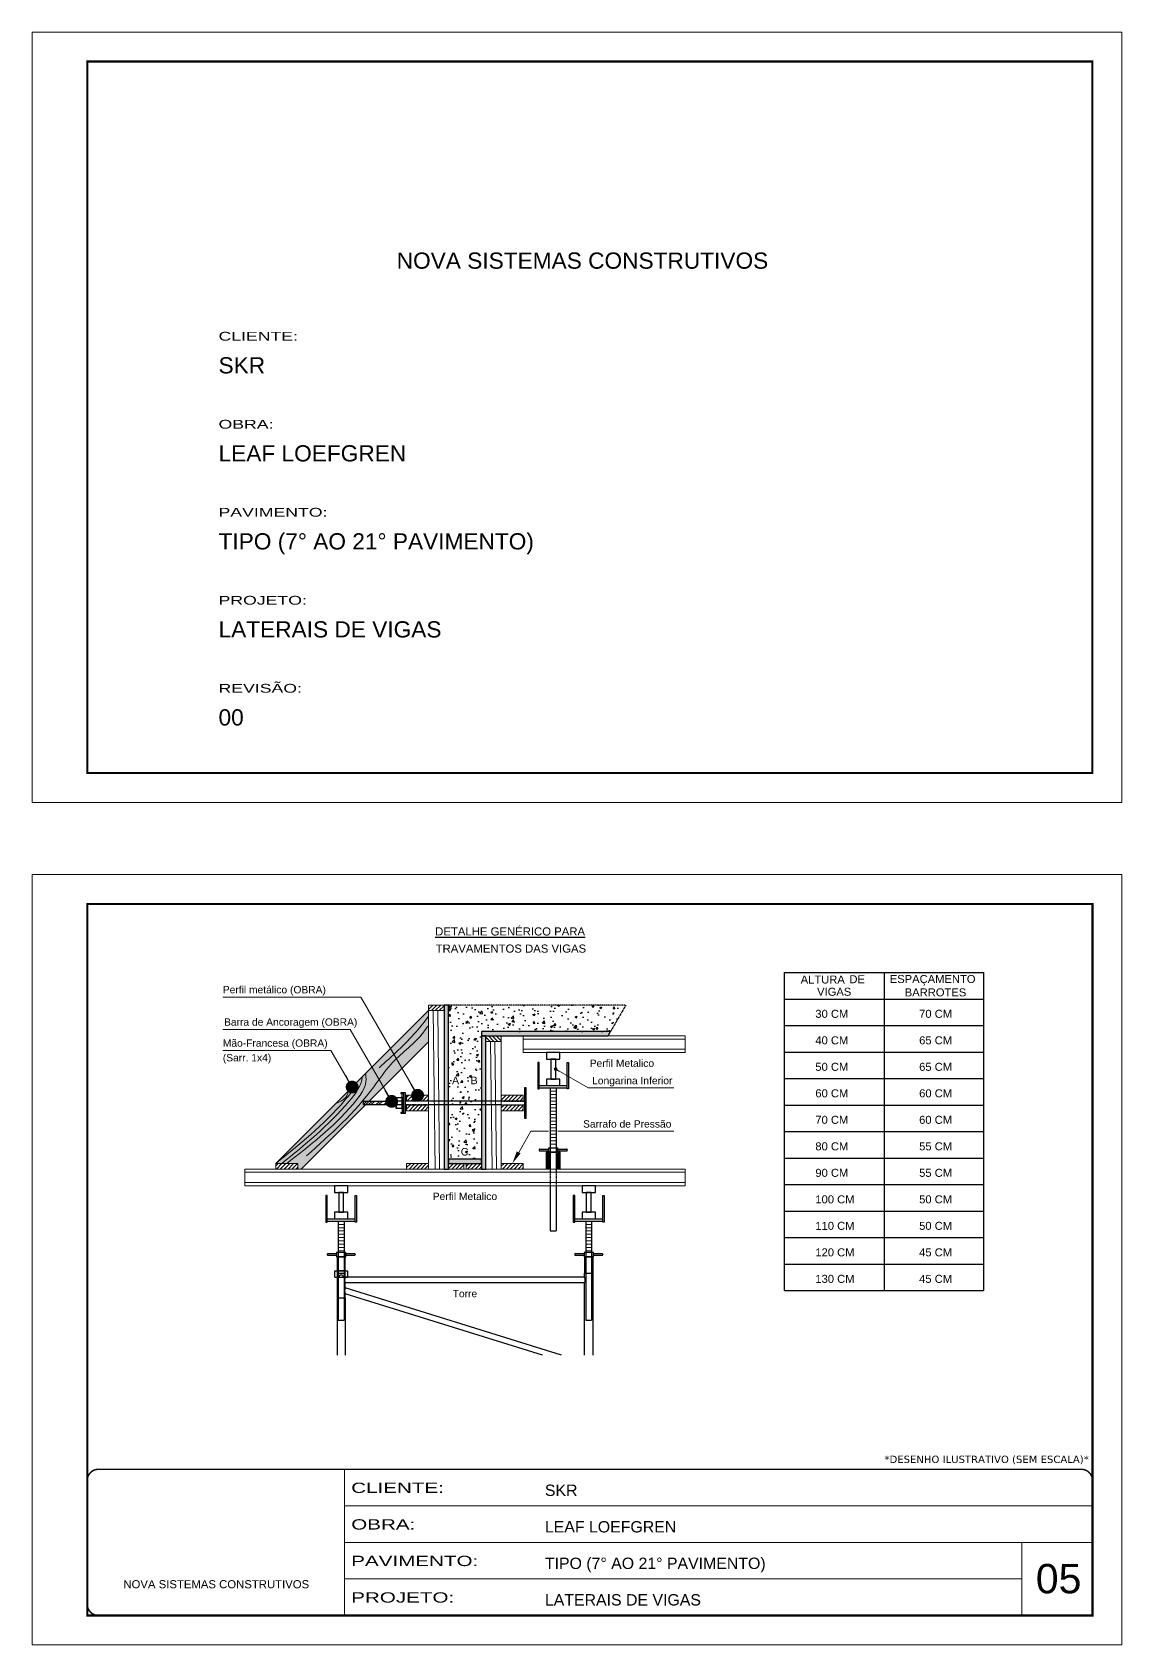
# Model space of a CAD drawing. Extents: x 3309 to 9563, y -2522 to 14608.
# Drawn here: x 3309 to 4794, y 12409 to 14608 of the extents above; entities that cross this region are included whole.
import ezdxf
from ezdxf.enums import TextEntityAlignment as Align

# ---------------------------------------------------------------- set-up
doc = ezdxf.new("R2010")
doc.units = 0
for name, pattern in [('CONTINUO', [0]), ('DASHED', [0.75, 0.5, -0.25]), ('HIDDEN', [0.375, 0.25, -0.125])]:
    doc.linetypes.add(name, pattern=pattern)
for name, color, linetype in [('BARRA DE ANCORAGEM', 251, 'Continuous'), ('COTA', 241, 'Continuous'), ('GARFOS', 7, 'Continuous')]:
    doc.layers.add(name, color=color, linetype=linetype)
for name, color, linetype, lineweight in [('CARIMBO', 255, 'Continuous', 9), ('Demarcação 1', 251, 'Continuous', 9), ('Escoras', 2, 'Continuous', 25), ('Folhas', 255, 'Continuous', 9), ('Forcador', 251, 'Continuous', 25), ('Hachura', 251, 'Continuous', 9), ('Madeira', 126, 'Continuous', 18), ('Perfil Metálico', 224, 'Continuous', 18), ('SARRAFO DE PRESSAO', 251, 'DASHED', 9)]:
    doc.layers.add(name, color=color, linetype=linetype, lineweight=lineweight)
doc.layers.add('Demarcação 2', color=7, linetype='Continuous', lineweight=9, true_color=0xe0e0e0)
doc.styles.add('ARIAL', font='arial.ttf')
doc.styles.get("Standard").update_dxf_attribs({"font": 'arial.ttf'})
doc.styles.add('stylellllll', font='verdana.ttf', dxfattribs={"height": 2})
doc.styles.add('Tecnologia', font='')
doc.styles.get('Tecnologia').set_extended_font_data('Forgotten Futurist')
doc.dimstyles.new('3x', dxfattribs={"dimtxt": 10, "dimasz": 5, "dimexe": 7, "dimexo": 5, "dimgap": 4, "dimtad": 1, "dimdec": 4, "dimlfac": 0.333333, "dimdsep": 46, "dimtxsty": 'Standard', "dimblk": 'DOT', "dimcen": 0.09, "dimclrd": 1, "dimclre": 1, "dimclrt": 2, "dimadec": 0, "dimazin": 2, "dimtfac": 1, "dimtdec": 4, "dimtmove": 0, "dimatfit": 3, "dimldrblk": 'DOT', "dimfxl": 1, "dimtolj": 1, "dimtzin": 0, "dimlwd": 9, "dimlwe": 9, "dimarcsym": 0})
pattern_1 = [(45, (-1431.375, 18998.8467), (-2.6516504, 2.6516504), [])]

# ---------------------------------------------------------------- blocks, each defined once
blk = doc.blocks.new('9999999999')
at = {"color": 30, "linetype": 'CONTINUO'}
for p, q in [((98564.6, 34230.2), (98564.6, 34429.4)), ((98564.6, 34379.6), (99584, 34379.6)), ((98564.6, 34329.8), (99488, 34329.8)), ((99584, 34329.8), (99488, 34329.8)), ((99488, 34329.8), (99488, 34230.2)), ((98564.6, 34280), (99488, 34280))]:
    blk.add_line(p, q, dxfattribs=at)
at = {"color": 30, "linetype": 'CONTINUO', "const_width": 2}
blk.add_lwpolyline([(99584, 34230.2), (99584, 34414.4, 0.414214), (99569, 34429.4), (98229, 34429.4, 0.414214), (98214, 34414.4), (98214, 34245.2, 0.414214), (98229, 34230.2), (99584, 34230.2)], format="xyb", dxfattribs=at)
at = {"layer": 'Folhas'}
blk.add_lwpolyline([(98139, 34190.2), (99624, 34190.2), (99624, 35240.2), (98139, 35240.2)], close=True, dxfattribs=at)
at = {"layer": 'Folhas', "color": 30, "const_width": 3}
blk.add_lwpolyline([(98214, 34230.2), (99584, 34230.2), (99584, 35200.2), (98214, 35200.2)], close=True, dxfattribs=at)
at = {"color": 7, "linetype": 'Continuous', "ltscale": 5, "style": 'ARIAL'}
for s, height, p in [('SKR', 15.48, (98837.7, 34393.1)), ('LEAF LOEFGREN', 15.483, (98837.7, 34343.3)), ('TIPO (7° AO 21° PAVIMENTO)', 15.483, (98837.7, 34293.5)), ('NOVA SISTEMAS CONSTRUTIVOS', 11.059, (98263.2, 34267.2)), ('LATERAIS DE VIGAS', 15.483, (98837.7, 34243.7))]:
    blk.add_text(s, height=height, dxfattribs=at).set_placement(p)
at = {"layer": 'Folhas', "color": 7, "style": 'Tecnologia', "width": 1.5}
for s, p in [('CLIENTE:', (98573.7, 34397.2)), ('OBRA:', (98573.7, 34347.3)), ('PAVIMENTO:', (98573.7, 34297.5)), ('PROJETO:', (98573.7, 34247.7))]:
    blk.add_text(s, height=14, dxfattribs=at).set_placement(p)
blk = doc.blocks.new('HT20CT')
at = {"layer": 'Forcador'}
for points in [[(-4, 16), (-4, 20), (4, 20), (4, 16)], [(-1.5, 4), (-1.5, 16), (1.5, 16), (1.5, 4)], [(-4, 0), (-4, 4), (4, 4), (4, 0)]]:
    blk.add_lwpolyline(points, close=True, dxfattribs=at)
blk = doc.blocks.new('_Dot')
at = {"color": 0, "linetype": 'ByBlock', "lineweight": -2}
blk.add_line((-0.5, 0), (-1, 0), dxfattribs=at)
at = {"color": 0, "linetype": 'ByBlock', "const_width": 0.5}
blk.add_lwpolyline([(-0.25, 0, 1), (0.25, 0, 1)], format="xyb", close=True, dxfattribs=at)

msp = doc.modelspace()

# ---------------------------------------------------------------- hatches: boundary and pattern name
at = {"layer": 'COTA', "linetype": 'DASHED', "ltscale": 0.3}
h = msp.add_hatch(dxfattribs=at)
h.set_pattern_fill('AR-CONC', color=256, scale=4, style=0)
h.set_pattern_definition([(50, (-44790.37, 5328.505), (28.690407, -2.510085), [3, -33]), (355, (-44790.37, 5328.505), (-5.550053, 30.087685), [2.4, -26.4]), (100.4514, (-44787.979, 5328.296), (23.140375, 27.577582), [2.549608, -28.045684]), (46.1842, (-44790.37, 5336.505), (42.689642, -6.62076), [4.5, -49.5]), (96.6356, (-44786.81, 5335.954), (37.386508, 38.964715), [3.82441, -42.06852]), (351.1842, (-44790.37, 5336.505), (37.386478, 38.964744), [3.6, -39.6]), (21, (-44786.37, 5334.505), (23.876282, -16.104756), [3, -33]), (326, (-44786.37, 5334.505), (9.732613, 29.006002), [2.4, -26.4]), (71.4514, (-44784.38, 5333.163), (33.608905, 12.90122), [2.549608, -28.045684]), (37.5, (-44790.369, 5328.505), (0.4863942, 13.3157542), [0, -26.08, 0, -26.8, 0, -26.5]), (7.5, (-44790.37, 5328.505), (10.5227815, 15.7764685), [0, -15.28, 0, -25.48, 0, -10.1]), (327.5, (-44799.289, 5328.505), (21.3528974, -0.9021949), [0, -10, 0, -31.2, 0, -41.4]), (317.5, (-44803.29, 5328.505), (23.327447, 4.004199), [0, -13, 0, -20.72, 0, -29.4])])
h.paths.add_polyline_path([(3876.65, 13281.43), (3876.65, 13071.43), (3921.65, 13071.43), (3921.65, 13245.43), (4097.64, 13245.43), (4118.43, 13281.43)])
h.paths.add_polyline_path([(3904.22, 13170.91), (3919.07, 13170.91), (3919.07, 13186.46), (3904.22, 13186.46)], flags=24)
h.paths.add_polyline_path([(3878.91, 13170.91), (3893.8, 13170.91), (3893.8, 13186.46), (3878.91, 13186.46)], flags=24)
h.paths.add_polyline_path([(3890.78, 13073.39), (3906.6, 13073.39), (3906.6, 13089.47), (3890.78, 13089.47)], flags=24)
at = {"layer": 'Demarcação 1'}
for points in [[(3876.65, 13281.43), (3870.65, 13281.43), (3870.65, 13057.93), (3876.65, 13057.93)], [(4097.64, 13245.43), (3921.65, 13245.43), (3921.65, 13239.43), (4094.18, 13239.43)], [(3927.65, 13239.43), (3921.65, 13239.43), (3921.65, 13057.93), (3927.65, 13057.93)], [(3921.65, 13071.43), (3876.65, 13071.43), (3876.65, 13065.43), (3921.65, 13065.43)]]:
    msp.add_hatch(color=256, dxfattribs=at).paths.add_polyline_path(points)
at = {"layer": 'Demarcação 2'}
msp.add_hatch(color=256, dxfattribs=at).paths.add_polyline_path([(3849.65, 13231.51), (3849.65, 13273.93), (3641.16, 13065.45), (3671.23, 13065.45), (3671.23, 13057.93), (3676.07, 13057.93), (3763.86, 13145.72), (3760.19, 13145.72), (3760.19, 13150.14), (3768.28, 13150.14)])
at = {"layer": 'Hachura'}
h = msp.add_hatch(dxfattribs=at)
h.set_pattern_fill('ANSI31', color=256, scale=30, style=0)
h.set_pattern_definition(pattern_1)
h.paths.add_polyline_path([(3849.65, 13281.43), (3870.65, 13281.43), (3870.65, 13273.93), (3849.65, 13273.93)])
h = msp.add_hatch(dxfattribs=at)
h.set_pattern_fill('ANSI31', color=256, scale=30, style=0)
h.set_pattern_definition([(135, (11410.536, 17554.5418), (2.6516504, 2.6516504), [])])
h.paths.add_polyline_path([(3927.65, 13239.43), (3948.65, 13239.43), (3948.65, 13231.93), (3927.65, 13231.93)])
h = msp.add_hatch(dxfattribs=at)
h.set_pattern_fill('ANSI32', color=256, scale=20, angle=90, style=0)
h.set_pattern_definition([(45, (12416.718, 4173.6026), (5.303301, -5.303301), []), (45, (12416.718, 4177.138), (5.303301, -5.303301), [])])
h.paths.add_polyline_path([(3760.19, 13145.72), (3760.19, 13150.14), (3805.19, 13150.14), (3805.19, 13145.72)])
h = msp.add_hatch(dxfattribs=at)
h.set_pattern_fill('ANSI31', color=256, scale=30, style=0)
h.set_pattern_definition(pattern_1)
h.paths.add_polyline_path([(3849.65, 13150.94), (3849.65, 13158.46), (3819.58, 13158.46), (3819.58, 13150.94)])
h = msp.add_hatch(dxfattribs=at)
h.set_pattern_fill('ANSI31', color=256, scale=30, style=0)
h.set_pattern_definition(pattern_1)
h.paths.add_polyline_path([(3978.71, 13150.94), (3978.71, 13158.46), (3948.65, 13158.46), (3948.65, 13150.94)])
h = msp.add_hatch(dxfattribs=at)
h.set_pattern_fill('ANSI31', color=256, scale=30, style=0)
h.set_pattern_definition(pattern_1)
h.paths.add_polyline_path([(3819.58, 13137.41), (3849.65, 13137.41), (3849.65, 13144.93), (3819.58, 13144.93)])
h = msp.add_hatch(dxfattribs=at)
h.set_pattern_fill('ANSI31', color=256, scale=30, style=0)
h.set_pattern_definition(pattern_1)
h.paths.add_polyline_path([(3948.65, 13137.41), (3978.71, 13137.41), (3978.71, 13144.93), (3948.65, 13144.93)])
h = msp.add_hatch(dxfattribs=at)
h.set_pattern_fill('ANSI31', color=256, scale=30, style=0)
h.set_pattern_definition([(45, (-1609.7906, 18905.84), (-2.6516504, 2.6516504), [])])
h.paths.add_polyline_path([(3671.23, 13057.93), (3671.23, 13065.45), (3641.16, 13065.45), (3641.16, 13057.93)])
h = msp.add_hatch(dxfattribs=at)
h.set_pattern_fill('ANSI31', color=256, scale=30, style=0)
h.set_pattern_definition(pattern_1)
h.paths.add_polyline_path([(3819.65, 13057.93), (3849.65, 13057.93), (3849.65, 13065.43), (3819.65, 13065.43)])
h = msp.add_hatch(dxfattribs=at)
h.set_pattern_fill('ANSI31', color=256, scale=30, style=0)
h.set_pattern_definition(pattern_1)
h.paths.add_polyline_path([(3876.65, 13065.43), (3897.65, 13065.43), (3897.65, 13057.93), (3876.65, 13057.93)])
h = msp.add_hatch(dxfattribs=at)
h.set_pattern_fill('ANSI31', color=256, scale=30, style=0)
h.set_pattern_definition(pattern_1)
h.paths.add_polyline_path([(3921.65, 13057.93), (3921.65, 13065.43), (3900.65, 13065.43), (3900.65, 13057.93)])
h = msp.add_hatch(dxfattribs=at)
h.set_pattern_fill('ANSI31', color=256, scale=30, style=0)
h.set_pattern_definition(pattern_1)
h.paths.add_polyline_path([(3978.65, 13065.43), (3948.65, 13065.43), (3948.65, 13057.93), (3978.65, 13057.93)])
at = {"layer": 'Perfil Metálico'}
for points in [[(4010.01, 13057.93), (4014.51, 13057.93), (4014.51, 13080.73), (4010.01, 13080.73)], [(4024.38, 13057.93), (4028.88, 13057.93), (4028.88, 13080.73), (4024.38, 13080.73)]]:
    msp.add_hatch(color=256, dxfattribs=at).paths.add_polyline_path(points)

# ---------------------------------------------------------------- linework, layer by layer
for points in [[(3876.65, 13281.43), (3870.65, 13281.43), (3870.65, 13057.93), (3876.65, 13057.93)], [(4097.64, 13245.43), (3921.65, 13245.43), (3921.65, 13239.43), (4094.18, 13239.43)], [(3927.65, 13239.43), (3921.65, 13239.43), (3921.65, 13057.93), (3927.65, 13057.93)], [(3921.65, 13071.43), (3876.65, 13071.43), (3876.65, 13065.43), (3921.65, 13065.43)]]:
    msp.add_lwpolyline(points, close=True)
at = {"layer": 'BARRA DE ANCORAGEM'}
for p, q in [((3813.07, 13155.44), (3814.24, 13160.75)), ((3815.4, 13161.63), (3815.4, 13134.23)), ((3948.64, 13150.6), (3849.65, 13150.6)), ((3813.07, 13140.42), (3814.24, 13135.12)), ((3948.64, 13145.27), (3849.65, 13145.27))]:
    msp.add_line(p, q, dxfattribs=at)
at = {"layer": 'BARRA DE ANCORAGEM', "linetype": 'HIDDEN'}
for p, q in [((3849.65, 13150.6), (3818.08, 13150.6)), ((3948.64, 13150.6), (3980.21, 13150.6)), ((3849.65, 13145.27), (3818.08, 13145.27)), ((3948.64, 13145.27), (3980.21, 13145.27))]:
    msp.add_line(p, q, dxfattribs=at)
at = {"layer": 'BARRA DE ANCORAGEM', "flags": 128}
for points in [[(3805.19, 13150.14), (3760.19, 13150.14), (3760.19, 13145.72), (3805.19, 13145.72)], [(3815.4, 13161.63), (3811.84, 13161.63), (3811.84, 13160.75), (3815.4, 13160.75)], [(3815.4, 13155.44), (3813.07, 13155.44), (3813.07, 13140.42), (3815.4, 13140.42)], [(3818.08, 13134.23), (3818.08, 13161.63), (3815.4, 13161.63), (3815.4, 13134.23)], [(3982.61, 13127.13), (3982.61, 13168.73), (3980.21, 13168.73), (3980.21, 13127.13)], [(3815.4, 13135.12), (3811.84, 13135.12), (3811.84, 13134.23), (3815.4, 13134.23)]]:
    msp.add_lwpolyline(points, close=True, dxfattribs=at)
for points in [[(3813.07, 13150.58), (3806.96, 13150.58, -0.729796), (3806.96, 13155.44, -0.729796)], [(3813.07, 13145.28), (3806.96, 13145.28, -0.6666667), (3806.96, 13150.58, -0.6666667)]]:
    msp.add_lwpolyline(points, format="xyb", dxfattribs=at)
for points in [[(3813.07, 13140.42), (3805.19, 13140.42), (3805.19, 13155.44), (3813.07, 13155.44)], [(3813.07, 13147.49), (3815.4, 13147.49), (3815.4, 13148.37), (3813.07, 13148.37), (3813.07, 13147.49), (3813.07, 13148.37)]]:
    msp.add_lwpolyline(points, dxfattribs=at)
at = {"layer": 'BARRA DE ANCORAGEM'}
msp.add_arc((3807.74, 13142.85), 2.55, 107.75636, 252.24364, dxfattribs=at)
at = {"layer": 'COTA', "linetype": 'DASHED', "ltscale": 0.3}
for q in [(3876.65, 13281.43), (4097.64, 13245.43)]:
    msp.add_line((4118.43, 13281.43), q, dxfattribs=at)
at = {"layer": 'Escoras'}
for p, q in [((4025.07, 13080.73), (4013.82, 13080.73)), ((3724.77, 12938.38), (3724.77, 12804.29)), ((3736.02, 12938.38), (3724.77, 12938.38)), ((3736.02, 12915.88), (3736.02, 12938.38)), ((4073.52, 12938.38), (4062.27, 12938.38)), ((4062.27, 12938.38), (4062.27, 12915.88)), ((4073.52, 12938.38), (4073.52, 12804.29)), ((3721.96, 12919.26), (3738.83, 12919.26)), ((3721.96, 12910.48), (3721.96, 12919.26)), ((3721.96, 12910.48), (3727.47, 12910.48)), ((3724.77, 12915.88), (3736.02, 12915.88)), ((3734.33, 12919.23), (3726.46, 12919.23)), ((3734.33, 12910.2), (3726.46, 12910.2)), ((3733.32, 12910.48), (3738.83, 12910.48)), ((3736.02, 12910.26), (3736.02, 12915.88)), ((4062.27, 12910.26), (3736.02, 12910.26)), ((3738.83, 12919.26), (3738.83, 12910.48)), ((4062.27, 12915.88), (4073.52, 12915.88)), ((4062.27, 12910.26), (4062.27, 12915.88)), ((4062.27, 12902.61), (3736.02, 12902.61)), ((3736.02, 12896.25), (3736.02, 12902.61)), ((4030.79, 12804.29), (3736.02, 12895.77)), ((4004.98, 12804.29), (3736.02, 12887.76)), ((3736.02, 12882.13), (3736.02, 12887.76)), ((4062.27, 12804.29), (4062.27, 12902.61)), ((3724.77, 12882.13), (3736.02, 12882.13)), ((3736.02, 12882.13), (3736.02, 12804.29))]:
    msp.add_line(p, q, dxfattribs=at)
for centre, radius, start, end in [((3730.4, 12910.48), 2.92, 0, 180), ((3743.59, 12906.43), 8.48, 153.19207, 206.80793), ((4054.7, 12906.43), 8.48, 333.19207, 26.80793), ((3745.43, 12892), 10.33, 155.71056, 204.28944)]:
    msp.add_arc(centre, radius, start, end, dxfattribs=at)
at = {"layer": 'Folhas'}
msp.add_lwpolyline([(3309.37, 13557.86), (4794.37, 13557.86), (4794.37, 14607.86), (3309.37, 14607.86)], close=True, dxfattribs=at)
at = {"layer": 'Folhas', "color": 30, "const_width": 3}
msp.add_lwpolyline([(3384.37, 13597.86), (4754.37, 13597.86), (4754.37, 14567.86), (3384.37, 14567.86)], close=True, dxfattribs=at)
at = {"layer": 'Forcador', "linetype": 'Continuous'}
for p, q in [((4000.32, 13171.63), (4038.57, 13171.63)), ((4000.32, 13168.48), (4038.57, 13168.48)), ((4015.51, 13168.48), (4015.51, 13057.93)), ((4023.38, 13168.48), (4023.38, 13057.93)), ((4000.32, 13084.11), (4000.32, 13083.66)), ((4001.33, 13085.12), (4013.14, 13085.12)), ((4001.33, 13082.64), (4013.14, 13082.64)), ((4025.74, 13085.12), (4037.56, 13085.12)), ((4025.74, 13082.64), (4037.56, 13082.64)), ((4038.57, 13084.11), (4038.57, 13083.66)), ((4015.51, 13035.13), (4015.51, 12973.48)), ((4023.38, 13035.13), (4023.38, 12973.48)), ((3711.27, 12990.13), (3749.52, 12990.13)), ((3711.27, 12986.98), (3749.52, 12986.98)), ((3726.46, 12986.98), (3726.46, 12851.98)), ((3734.33, 12986.98), (3734.33, 12851.98)), ((4015.51, 12973.48), (4023.38, 12973.48)), ((4048.77, 12990.13), (4087.02, 12990.13)), ((4048.77, 12986.98), (4087.02, 12986.98)), ((4063.96, 12986.98), (4063.96, 12851.98)), ((4071.83, 12986.98), (4071.83, 12851.98)), ((3711.27, 12941.76), (3711.27, 12941.31)), ((3712.28, 12942.77), (3724.1, 12942.77)), ((3712.28, 12940.29), (3724.1, 12940.29)), ((3736.7, 12942.77), (3748.51, 12942.77)), ((3736.7, 12940.29), (3748.51, 12940.29)), ((3749.52, 12941.76), (3749.52, 12941.31)), ((4048.77, 12941.76), (4048.77, 12941.31)), ((4049.78, 12942.77), (4061.6, 12942.77)), ((4049.78, 12940.29), (4061.6, 12940.29)), ((4074.2, 12942.77), (4086.01, 12942.77)), ((4074.2, 12940.29), (4086.01, 12940.29)), ((4087.02, 12941.76), (4087.02, 12941.31)), ((3726.46, 12851.98), (3734.33, 12851.98)), ((4063.96, 12851.98), (4071.83, 12851.98))]:
    msp.add_line(p, q, dxfattribs=at)
at = {"layer": 'Forcador', "linetype": 'HIDDEN'}
for p, q in [((4015.51, 13057.93), (4015.51, 13035.13)), ((4023.38, 13057.93), (4023.38, 13035.13))]:
    msp.add_line(p, q, dxfattribs=at)
at = {"layer": 'Forcador', "linetype": 'Continuous'}
for points in [[(3998.41, 13203.13), (3998.41, 13167.13), (4000.32, 13167.13), (4000.32, 13203.13)], [(4040.48, 13203.13), (4040.48, 13167.13), (4038.57, 13167.13), (4038.57, 13203.13)], [(4013.14, 13086.58), (4013.14, 13080.73), (4025.74, 13080.73), (4025.74, 13086.58)], [(3709.36, 13021.63), (3709.36, 12985.63), (3711.27, 12985.63), (3711.27, 13021.63)], [(3751.43, 13021.63), (3751.43, 12985.63), (3749.52, 12985.63), (3749.52, 13021.63)], [(4046.86, 13021.63), (4046.86, 12985.63), (4048.77, 12985.63), (4048.77, 13021.63)], [(4088.93, 13021.63), (4088.93, 12985.63), (4087.02, 12985.63), (4087.02, 13021.63)], [(3724.1, 12944.23), (3724.1, 12938.38), (3736.7, 12938.38), (3736.7, 12944.23)], [(4061.6, 12944.23), (4061.6, 12938.38), (4074.2, 12938.38), (4074.2, 12944.23)]]:
    msp.add_lwpolyline(points, close=True, dxfattribs=at)
for centre, start, end in [((4001.33, 13084.11), 90, 180), ((4001.33, 13083.66), 180, 270), ((4037.56, 13084.11), 0, 90), ((4037.56, 13083.66), 270, 0), ((3712.28, 12941.76), 90, 180), ((3712.28, 12941.31), 180, 270), ((3748.51, 12941.76), 0, 90), ((3748.51, 12941.31), 270, 0), ((4049.78, 12941.76), 90, 180), ((4049.78, 12941.31), 180, 270), ((4086.01, 12941.76), 0, 90), ((4086.01, 12941.31), 270, 0)]:
    msp.add_arc(centre, 1.01, start, end, dxfattribs=at)
at = {"layer": 'GARFOS', "color": 2, "ltscale": 1.5}
for p, q in [((4334.57, 12892.19), (4334.57, 13325.82)), ((4334.57, 13325.82), (4606.11, 13325.82)), ((4470.34, 13325.82), (4470.34, 12892.19)), ((4606.11, 13325.82), (4606.11, 12892.19)), ((4334.57, 13289.68), (4606.11, 13289.68)), ((4334.57, 13289.68), (4606.11, 13289.68)), ((4334.57, 13253.55), (4606.11, 13253.55)), ((4334.57, 13217.41), (4606.11, 13217.41)), ((4334.57, 13181.27), (4606.11, 13181.27)), ((4334.57, 13145.14), (4606.11, 13145.14)), ((4334.57, 13109), (4606.11, 13109)), ((4334.57, 13072.87), (4606.11, 13072.87)), ((4334.57, 13036.73), (4606.11, 13036.73)), ((4334.57, 13000.59), (4606.11, 13000.59)), ((4334.57, 12964.46), (4606.11, 12964.46)), ((4334.57, 12928.32), (4606.11, 12928.32)), ((4334.57, 12892.19), (4606.11, 12892.19))]:
    msp.add_line(p, q, dxfattribs=at)
at = {"layer": 'Hachura'}
for p, q in [((3858.67, 13057.93), (3855.97, 13273.93)), ((3864.67, 13057.93), (3861.97, 13273.93)), ((3936.15, 13057.93), (3933.97, 13231.93)), ((3942.15, 13057.93), (3939.97, 13231.93)), ((4023.38, 13163.97), (4015.51, 13163.97)), ((4023.38, 13159.45), (4015.51, 13159.45)), ((4023.38, 13154.93), (4015.51, 13154.93)), ((4023.38, 13150.42), (4015.51, 13150.42)), ((4023.38, 13145.9), (4015.51, 13145.9)), ((4023.38, 13141.38), (4015.51, 13141.38)), ((4023.38, 13136.87), (4015.51, 13136.87)), ((4023.38, 13132.35), (4015.51, 13132.35)), ((4023.38, 13127.83), (4015.51, 13127.83)), ((4023.38, 13123.32), (4015.51, 13123.32)), ((4023.38, 13118.8), (4015.51, 13118.8)), ((4023.38, 13114.28), (4015.51, 13114.28)), ((4023.38, 13109.77), (4015.51, 13109.77)), ((4023.38, 13105.25), (4015.51, 13105.25)), ((4023.38, 13100.73), (4015.51, 13100.73)), ((4023.38, 13096.22), (4015.51, 13096.22)), ((4023.38, 13091.7), (4015.51, 13091.7)), ((3734.33, 12982.47), (3726.46, 12982.47)), ((3734.33, 12977.95), (3726.46, 12977.95)), ((3734.33, 12973.43), (3726.46, 12973.43)), ((4071.83, 12982.47), (4063.96, 12982.47)), ((4071.83, 12977.95), (4063.96, 12977.95)), ((4071.83, 12973.43), (4063.96, 12973.43)), ((3734.33, 12968.92), (3726.46, 12968.92)), ((3734.33, 12964.4), (3726.46, 12964.4)), ((3734.33, 12959.88), (3726.46, 12959.88)), ((3734.33, 12955.37), (3726.46, 12955.37)), ((3734.33, 12950.85), (3726.46, 12950.85)), ((4071.83, 12968.92), (4063.96, 12968.92)), ((4071.83, 12964.4), (4063.96, 12964.4)), ((4071.83, 12959.88), (4063.96, 12959.88)), ((4071.83, 12955.37), (4063.96, 12955.37)), ((4071.83, 12950.85), (4063.96, 12950.85)), ((3734.33, 12946.33), (3726.46, 12946.33)), ((4071.83, 12946.33), (4063.96, 12946.33))]:
    msp.add_line(p, q, dxfattribs=at)
at = {"layer": 'Hachura', "color": 1}
for p, q in [((3972.4, 13080.59), (3989.05, 13109.44)), ((3989.05, 13109.44), (4013.01, 13109.44)), ((4025.88, 13109.44), (4183.99, 13109.44))]:
    msp.add_line(p, q, dxfattribs=at)
at = {"layer": 'Hachura'}
for points in [[(3849.65, 13266.14), (3832.6, 13245.17), (3782.02, 13195.91)], [(3683.13, 13075.94), (3775.02, 13170.07), (3797.97, 13200.55), (3840.34, 13241.59), (3849.65, 13254.05)], [(3656.2, 13065.45), (3746.69, 13146.36), (3764.35, 13181.19), (3763.61, 13187.89)], [(3722.91, 13147.19), (3739.25, 13159.84), (3740.02, 13164.3)]]:
    msp.add_spline(points, degree=3, dxfattribs=at)
for points, knots in [([(3641.16, 13065.45), (3673.39, 13091.18), (3712.62, 13122.5), (3748.31, 13167.07), (3751.33, 13175.62)], [0, 0, 0, 0, 127.741989, 155.4442459, 155.4442459, 155.4442459, 155.4442459]), ([(3649.51, 13065.45), (3680.86, 13090.93), (3721.52, 13123.97), (3758.6, 13171.34), (3759.09, 13183.38)], [0, 0, 0, 0, 125.1825812, 162.3251979, 162.3251979, 162.3251979, 162.3251979])]:
    msp.add_open_spline(points, degree=3, knots=knots, dxfattribs=at)
at = {"layer": 'Hachura', "color": 1}
msp.add_solid([(3974.92, 13079.13), (3963.65, 13065.43), (3969.87, 13082.05)], dxfattribs=at)
at = {"layer": 'Madeira'}
for p, q in [((3849.65, 13273.93), (3641.16, 13065.45)), ((3849.65, 13273.93), (3849.65, 13065.43)), ((3849.65, 13231.51), (3676.07, 13057.93)), ((3948.65, 13065.43), (3948.65, 13231.93))]:
    msp.add_line(p, q, dxfattribs=at)
for points in [[(3849.65, 13273.93), (3870.65, 13273.93), (3870.65, 13281.43), (3849.65, 13281.43)], [(3948.65, 13231.93), (3927.65, 13231.93), (3927.65, 13239.43), (3948.65, 13239.43)], [(3819.58, 13158.46), (3849.65, 13158.46), (3849.65, 13150.94), (3819.58, 13150.94)], [(3948.65, 13158.46), (3978.71, 13158.46), (3978.71, 13150.94), (3948.65, 13150.94)], [(3819.58, 13137.41), (3849.65, 13137.41), (3849.65, 13144.93), (3819.58, 13144.93)], [(3948.65, 13137.41), (3978.71, 13137.41), (3978.71, 13144.93), (3948.65, 13144.93)], [(3641.16, 13065.45), (3671.23, 13065.45), (3671.23, 13057.93), (3641.16, 13057.93)], [(3819.65, 13057.93), (3849.65, 13057.93), (3849.65, 13065.43), (3819.65, 13065.43)], [(3897.65, 13057.93), (3876.65, 13057.93), (3876.65, 13065.43), (3897.65, 13065.43)], [(3900.65, 13057.93), (3921.65, 13057.93), (3921.65, 13065.43), (3900.65, 13065.43)], [(3978.65, 13057.93), (3948.65, 13057.93), (3948.65, 13065.43), (3978.65, 13065.43)]]:
    msp.add_lwpolyline(points, close=True, dxfattribs=at)
at = {"layer": 'Perfil Metálico'}
for p, q in [((3978.65, 13234.93), (4199.15, 13234.93)), ((3978.65, 13221.13), (4199.15, 13221.13)), ((3599.15, 13053.43), (4199.15, 13053.43)), ((3599.15, 13039.63), (4199.15, 13039.63))]:
    msp.add_line(p, q, dxfattribs=at)
for points in [[(3978.65, 13216.63), (4199.15, 13216.63), (4199.15, 13239.43), (3978.65, 13239.43)], [(4014.51, 13057.93), (4010.01, 13057.93), (4010.01, 13080.73), (4014.51, 13080.73)], [(4024.38, 13057.93), (4028.88, 13057.93), (4028.88, 13080.73), (4024.38, 13080.73)], [(3599.15, 13035.13), (4199.15, 13035.13), (4199.15, 13057.93), (3599.15, 13057.93)]]:
    msp.add_lwpolyline(points, close=True, dxfattribs=at)

# ---------------------------------------------------------------- block references
at = {"layer": 'Forcador', "linetype": 'Continuous', "xscale": -2.25, "yscale": 2.25, "zscale": 2.25}
for p in [(4019.44, 13171.63), (4067.9, 12990.13)]:
    msp.add_blockref('HT20CT', p, dxfattribs=at)
at = {"layer": 'Forcador', "xscale": -2.25, "yscale": 2.25, "zscale": 2.25}
msp.add_blockref('HT20CT', (3730.4, 12990.13), dxfattribs=at)
at = {"layer": 'SARRAFO DE PRESSAO', "color": 6, "linetype": 'ByBlock'}
msp.add_blockref('9999999999', (-94829.61, -21780.92), dxfattribs=at)

# ---------------------------------------------------------------- texts
at = {"color": 0, "linetype": 'Continuous', "ltscale": 5, "style": 'ARIAL'}
for s, height, p in [('NOVA SISTEMAS CONSTRUTIVOS', 22.1184, (3806.11, 14285.43)), ('SKR', 22.118, (3563.27, 14142.66)), ('LEAF LOEFGREN', 22.1184, (3563.27, 14022.66)), ('TIPO (7° AO 21° PAVIMENTO)', 22.1184, (3563.27, 13902.66)), ('LATERAIS DE VIGAS', 22.1184, (3563.27, 13782.66)), ('00', 22.118, (3563.27, 13662.66))]:
    msp.add_text(s, height=height, dxfattribs=at).set_placement(p)
for s, p in [('%%UDETALHE GENÉRICO PARA', (3960.69, 13376.33)), ('TRAVAMENTOS DAS VIGAS', (3961.76, 13352.94))]:
    msp.add_text(s, height=11.0592, dxfattribs=at).set_placement(p, align=Align.CENTER)
at = {"layer": 'CARIMBO', "style": 'ARIAL'}
for s, height, p in [('Perfil metálico (OBRA)', 10, (3569.11, 13297.44)), ('Barra de Ancoragem (OBRA)', 10, (3570.79, 13253.33)), ('Mão-Francesa (OBRA)', 10, (3569.11, 13224.66)), ('Longarina Inferior', 10, (4072.44, 13173.55)), ('Sarrafo de Pressão', 10, (4060.16, 13114.44)), ('05', 40, (4677.23, 12479.43))]:
    msp.add_text(s, height=height, dxfattribs=at).set_placement(p)
msp.add_text('(Sarr. 1x4)', height=10, dxfattribs=at).set_placement((3569.11, 13214.66), align=Align.TOP_LEFT)
for s, p in [('Perfil Metalico', (4113.09, 13202.14)), ('Perfil Metalico', (3899.15, 13020.64)), ('Torre', (3899.15, 12888.11))]:
    msp.add_text(s, height=10, dxfattribs=at).set_placement(p, align=Align.MIDDLE_CENTER)
at = {"layer": 'CARIMBO', "color": 0, "linetype": 'Continuous', "style": 'ARIAL'}
for s, p in [('A', (3886.36, 13178.68)), ('B', (3911.65, 13178.68)), ('C', (3898.69, 13081.43))]:
    msp.add_text(s, height=10.37, dxfattribs=at).set_placement(p, align=Align.MIDDLE_CENTER)
at = {"layer": 'CARIMBO', "style": 'stylellllll'}
msp.add_text('*DESENHO ILUSTRATIVO (SEM ESCALA)*', height=10, dxfattribs=at).set_placement((4749.37, 12657.1), align=Align.RIGHT)
at = {"layer": 'Folhas', "color": 30, "style": 'Tecnologia', "width": 1.5}
for s, p in [('CLIENTE:', (3563.27, 14187.37)), ('OBRA:', (3563.27, 14067.37)), ('PAVIMENTO:', (3563.27, 13947.37)), ('PROJETO:', (3563.27, 13827.37)), ('REVISÃO:', (3563.27, 13707.37))]:
    msp.add_text(s, height=12, dxfattribs=at).set_placement(p)
at = {"layer": 'GARFOS', "color": 2, "ltscale": 1.5}
for s, height, p in [('ALTURA   ', 10.91, (4356.76, 13310.85)), ('VIGAS', 10.91, (4379.12, 13294.16)), ('DE', 10.91, (4423.16, 13311.24)), ('ESPAÇAMENTO', 10.9102, (4478.21, 13311.55)), ('BARROTES', 10.91, (4498.62, 13293.31)), ('30 CM', 10.91, (4376.76, 13264.08)), ('70 CM', 10.91, (4518.24, 13264.08)), ('40 CM', 10.91, (4376.76, 13227.95)), ('65 CM', 10.91, (4518.24, 13227.95)), ('50 CM', 10.91, (4376.76, 13191.81)), ('65 CM', 10.91, (4518.24, 13191.81)), ('60 CM', 10.91, (4376.76, 13155.67)), ('60 CM', 10.91, (4518.24, 13155.67)), ('70 CM', 10.91, (4376.76, 13119.54)), ('60 CM', 10.91, (4518.24, 13119.54)), ('80 CM', 10.91, (4376.76, 13083.4)), ('55 CM', 10.91, (4518.24, 13083.4)), ('90 CM', 10.91, (4376.76, 13047.27)), ('55 CM', 10.91, (4518.24, 13047.27)), ('100 CM', 10.91, (4376.76, 13011.13)), ('50 CM', 10.91, (4518.24, 13011.13)), ('110 CM', 10.91, (4376.76, 12974.99)), ('50 CM', 10.91, (4518.24, 12974.99)), ('120 CM', 10.91, (4376.76, 12938.86)), ('45 CM', 10.91, (4518.24, 12938.86)), ('130 CM', 10.91, (4376.76, 12902.72)), ('45 CM', 10.91, (4518.24, 12902.72))]:
    msp.add_text(s, height=height, dxfattribs=at).set_placement(p)

# ---------------------------------------------------------------- leaders
msp.add_leader([(4022.82, 13194.13), (4067.12, 13168.55), (4183.99, 13168.55)], dimstyle='3x', override={"dimgap": 4, "dimtad": 0})
at = {"layer": 'Hachura'}
for points, override in [([(3834.61, 13158.46), (3757.25, 13292.44), (3569.11, 13292.44)], {"dimasz": 17.5, "dimtad": 0}), ([(3799.26, 13150.14), (3742.57, 13248.33), (3569.11, 13248.33)], {"dimasz": 17.5, "dimtad": 0}), ([(3745.4, 13169.69), (3716.55, 13219.66), (3569.11, 13219.66)], {"dimasz": 17.5, "dimgap": 4, "dimtad": 0})]:
    msp.add_leader(points, dimstyle='3x', override=override, dxfattribs=at)

doc.saveas('drawing.dxf')
